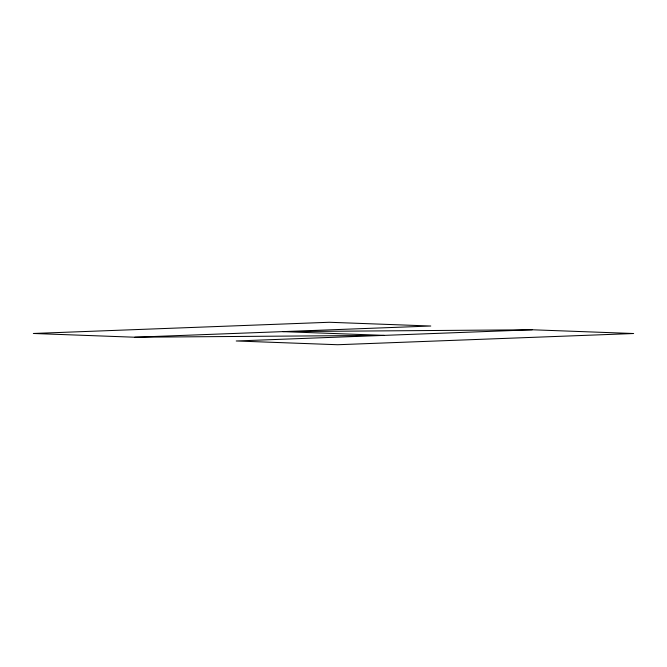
<?xml version="1.0" encoding="UTF-8"?>
<svg xmlns="http://www.w3.org/2000/svg" width="667" height="667" viewBox="0 0 667 667"><rect width="100%" height="100%" fill="white"/><g stroke="black" fill="none" stroke-linecap="round" stroke-linejoin="round"><path stroke-width="1" d="M134.792 337.227L430.774 326.021L329.331 322.269L33.35 333.475L134.792 337.227L384.217 335.376L282.783 331.624L532.208 329.773L633.65 333.525L337.669 344.731L236.226 340.979L532.208 329.773"/></g></svg>
